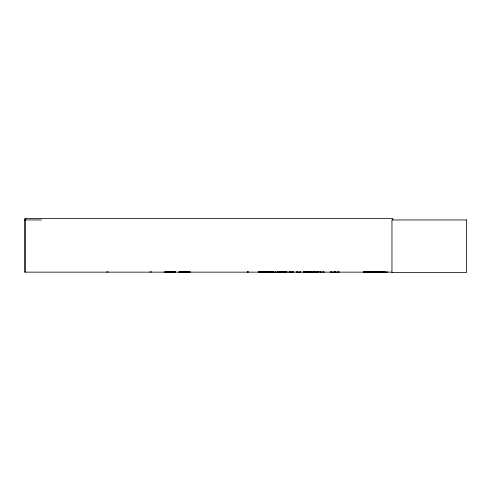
<?xml version="1.0" encoding="UTF-8"?>
<svg xmlns="http://www.w3.org/2000/svg" width="491" height="491" viewBox="0 0 491 491"><rect width="100%" height="100%" fill="white"/><g stroke="black" fill="none" stroke-linecap="round" stroke-linejoin="round"><path stroke-width="0.74" d="M258.99 272.131L258.99 271.713M259.567 272.131L259.573 271.713M266.607 272.131L266.607 271.713M266.883 272.131L266.889 271.713M267.46 272.131L267.466 271.713M305.905 272.082L305.875 271.713M313.467 272.094L313.461 271.603M313.546 272.082L313.565 271.713M292.71 272.082L292.716 271.75M269.013 272.094L268.915 271.713M306.181 272.082L306.206 271.713M268.534 272.149L268.583 271.713M268.865 272.039L268.816 271.713M288.984 272.149L293.213 272.094L293.195 271.603M306.691 272.082L306.617 271.713L306.642 272.149M310.054 272.094L310.097 271.603M178.816 272.149L190.121 272.106M164.638 272.149L175.508 272.118M247.286 272.131L247.673 271.75M261.728 272.082L261.666 271.713M262.679 272.106L262.697 271.603M269.246 272.094L258.708 272.131L258.714 271.713M289.267 272.094L289.316 271.75M306.396 272.094L306.372 271.713M179.111 272.094L179.16 271.75M164.958 272.094L165.007 271.75M261.445 272.094L261.39 271.713M26.084 218.961L24.55 218.961L24.55 272.149L392.051 272.149M24.55 219.95L41.391 219.95M165.67 271.805L175.496 271.805M180.142 271.805L189.974 271.805M277.139 271.805L286.965 271.805M387.221 272.039L363.377 272.118L363.377 271.799L384.846 271.781L384.815 272.143M363.395 271.91L377.702 271.904M165.651 271.946L175.514 271.946M180.123 271.946L189.992 271.934M277.12 271.946L286.99 271.946M363.377 271.959L384.846 271.934M277.127 272.118L286.977 272.118M300.529 272.131L296.294 272.094M304.181 271.75L304.561 272.131L304.481 271.603M318.604 271.75L324.091 272.094M330.909 272.039L338.968 272.039M305.494 272.094L305.439 271.75M290.107 271.75L290.163 272.094M174.839 272.094L174.784 271.75L174.735 272.149M186.433 272.094L186.384 271.75L186.335 272.149M314.13 272.106L314.154 271.603M313.817 272.082L313.884 271.713M300.24 272.094L300.197 271.75M317.327 272.082L317.413 271.713M276.059 272.131L271.13 272.094M323.87 272.094L323.827 271.75M313.964 272.094L313.909 271.713M305.457 272.082L317.8 272.131L317.867 271.713M392.818 219.95L392.818 218.409L25.415 218.409L25.415 272.149M387.221 271.713L387.221 272.149M384.766 271.799L384.766 272.149M383.41 271.603L383.41 272.149M383.133 271.603L383.133 272.149M379.322 271.713L379.322 272.149M377.689 271.719L377.671 272.137M363.438 271.781L363.408 272.143M338.968 271.713L338.968 272.149M338.802 271.713L338.802 272.149M335.157 271.603L335.157 272.149M334.991 271.603L334.991 272.149M334.88 271.603L334.88 272.149M334.721 271.603L334.721 272.149M331.069 271.713L331.069 272.149M330.909 271.713L330.909 272.149M323.784 271.713L323.784 272.149M320.605 271.603L320.605 272.149M320.427 271.603L320.427 272.149M318.561 271.713L318.561 272.149M317.272 271.713L317.272 272.149M316.001 271.603L316.001 272.149M315.823 271.603L315.823 272.149M315.56 271.713L315.56 272.149M314.866 271.603L314.866 272.149M314.743 271.603L314.743 272.149M314.314 271.603L314.314 272.149M313.755 271.713L313.755 272.149M312.638 271.713L312.607 272.149M311.65 271.603L311.65 272.149M311.386 271.603L311.386 272.149M310.901 271.713L310.901 272.149M310.41 271.713L310.41 272.149M309.833 271.603L309.901 272.149M309.551 271.713L309.551 272.149M309.422 271.603L309.422 272.149M309.299 271.603L309.355 272.149M309.195 271.603L309.195 272.149M308.999 271.713L308.999 272.149M308.931 271.713L308.986 272.149M308.864 271.713L308.864 272.149M308.563 271.713L308.563 272.149M308.446 271.713L308.44 272.149M308.096 271.713L308.096 272.149M307.918 271.713L307.931 272.149M307.783 271.713L307.783 272.149M307.513 271.713L307.513 272.149M307.384 271.713L307.384 272.149M306.752 271.713L306.752 272.149M306.286 271.713L306.237 272.149M306.065 271.713L306.022 272.149M305.924 271.713L305.924 272.149M305.334 271.713L305.371 272.149M304.819 271.713L304.819 272.149M304.125 271.713L304.125 272.149M304.076 271.713L304.076 272.149M303.223 271.603L303.223 272.149M300.148 271.713L300.148 272.149M297.485 271.603L297.485 272.149M297.343 271.603L297.343 272.149M296.202 271.713L296.202 272.149M293.311 271.713L293.311 272.149M292.771 271.713L292.746 272.149M292.163 271.603L292.163 272.149M292.028 271.603L292.028 272.149M290.003 271.713L290.058 272.149M289.359 271.713L289.359 272.149M289.15 271.603L289.156 272.149M273.088 271.603L273.088 272.149M272.947 271.603L272.947 272.149M272.75 271.603L272.75 272.149M272.585 271.603L272.585 272.149M271.805 271.713L271.805 272.149M271.044 271.713L271.044 272.149M270.418 271.713L270.418 272.149M270.277 271.713L270.277 272.149M269.927 271.713L269.927 272.149M269.375 271.713L269.375 272.149M269.24 271.713L269.24 272.149M269.05 271.713L269.031 272.149M268.773 271.713L268.773 272.149M268.467 271.713L268.467 272.149M268.307 271.713L268.307 272.149M268.16 271.713L268.16 272.149M267.883 271.713L267.883 272.149M267.791 271.603L267.767 272.149L267.755 271.713M267.632 271.603L267.632 272.149M267.098 271.713L267.098 272.149M267.012 271.713L267.012 272.149M266.748 271.713L266.834 272.149M266.662 271.713L266.662 272.149M266.441 271.713L266.441 272.149M266.404 271.713L266.404 272.149M266.245 271.713L266.245 272.149M265.748 271.713L265.748 272.149M265.195 271.713L265.195 272.149M265.091 271.713L265.091 272.149M264.968 271.713L264.968 272.149M264.674 271.713L264.674 272.149M264.115 271.713L264.115 272.149M263.962 271.603L263.925 272.149M263.649 271.603L263.661 272.149M263.379 271.603L263.385 272.149L263.317 271.492M263.084 271.603L263.108 272.149M263.053 271.75L262.949 272.094L262.869 271.492M262.808 271.603L262.759 272.149M262.525 271.603L262.446 272.149M262.28 271.713L262.323 272.149M261.844 271.713L261.844 272.149M261.783 271.492L261.795 272.149M261.574 271.713L261.562 272.149M261.261 271.713L261.261 272.149M261.065 271.713L261.065 272.149M260.696 271.492L260.696 272.149M260.518 271.713L260.518 272.149M260.457 271.713L260.457 272.149M260.255 271.713L260.255 272.149M260.07 271.713L260.003 272.149M259.929 271.713L259.942 272.149M259.751 271.713L259.751 272.149M258.849 271.713L258.849 272.149M248.63 271.603L248.63 272.149M247.777 271.713L247.728 272.149M189.735 271.713L189.735 272.149M187.304 271.603L187.304 272.149M187.188 271.603L187.188 272.149M182.609 271.713L182.609 272.149M181.762 271.603L181.762 272.149M181.639 271.603L181.639 272.149M179.209 271.713L179.209 272.149M172.9 271.603L172.9 272.149M172.826 271.603L172.826 272.149M172.691 271.713L172.691 272.149M167.106 271.713L167.106 272.149M166.965 271.603L166.965 272.149M166.897 271.603L166.897 272.149M165.062 271.713L165.062 272.149M151.197 271.492L151.197 272.149M150.111 271.492L150.111 272.149M108.002 271.492L108.002 272.149M106.915 271.492L106.915 272.149M466.45 219.95L391.953 219.95L391.953 272.591L466.45 272.591L466.45 219.95M275.752 272.149L275.752 271.713L275.709 272.149M263.784 272.149L263.784 271.713L263.735 272.149M262.163 272.149L262.163 271.713L262.126 272.149"/></g></svg>
